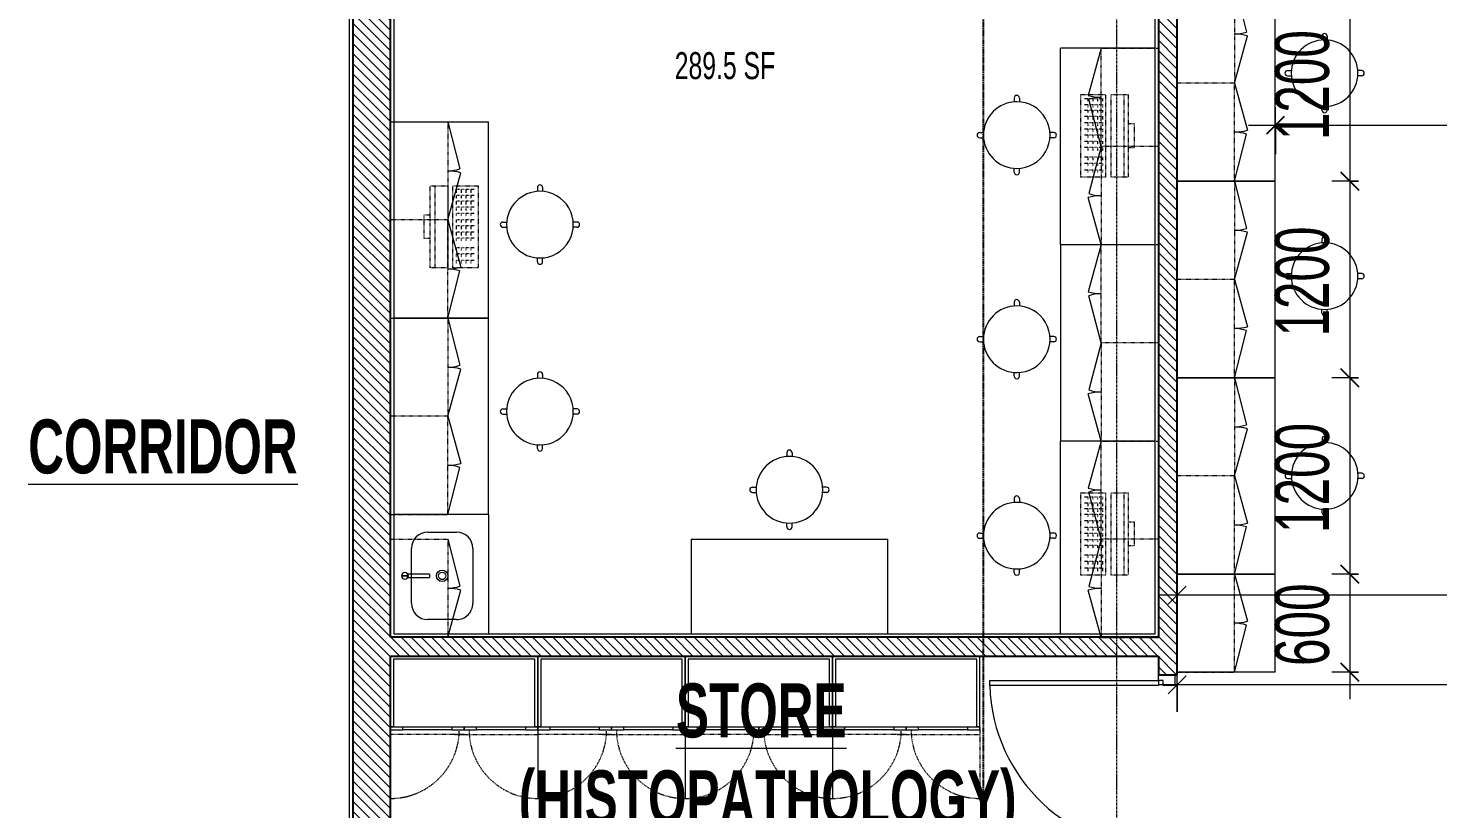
# Model space of a CAD drawing. Header units: millimetres. Extents: x -25222 to 91371, y -63339 to 20835.
# Drawn here: x 47087 to 55697, y -40197 to -35427 of the extents above; entities that cross this region are included whole.
import ezdxf

# ---------------------------------------------------------------- set-up
doc = ezdxf.new("R2010")
doc.units = ezdxf.units.MM
for name, pattern in [('Dash', [6.35, 3.175, -3.175]), ('Dash_2_', [6.35, 3.175, -3.175]), ('Grid Line', [22.225, 12.7, -3.175, 3.175, -3.175]), ('IMPORT-SLDTANVISIBLE0', [12.7, 6.35, -1.27, 1.27, -1.27, 1.27, -1.27])]:
    doc.linetypes.add(name, pattern=pattern)
for name, color, linetype, lineweight in [('A-ANNO-DIMS', 211, 'Continuous', 9), ('A-ANNO-DIMS-110', 211, 'Continuous', 9), ('A-ANNO-SYMB', 150, 'Continuous', 9), ('A-AREA-IDEN', 2, 'Continuous', 9), ('A-DETL-GENF', 92, 'Continuous', 5), ('A-DOOR', 31, 'Continuous', 5), ('A-DOOR-FRAM', 31, 'Continuous', 5), ('A-WALL', 113, 'Continuous', 5), ('A-WALL-PATT', 111, 'Continuous', 25), ('I-FURN', 30, 'Continuous', 5), ('P-SANR-FIXT', 6, 'Continuous', 5), ('Q-CASE', 31, 'Continuous', 5), ('Q-CASE-HDLN', 31, 'Dash_2_', 5), ('Q-SPCQ', 91, 'Continuous', 5), ('S-GRID', 1, 'Continuous', 9)]:
    doc.layers.add(name, color=color, linetype=linetype, lineweight=lineweight)
doc.styles.add('Swis721 Cn BT_10', font='swissc.ttf', dxfattribs={"width": 0.9, "height": 220})
doc.styles.add('Swis721 Cn BT_3', font='swissc.ttf', dxfattribs={"width": 0.8, "height": 165})
doc.styles.add('Swis721 Cn BT_9', font='swissc.ttf', dxfattribs={"width": 0.8, "height": 330})
doc.styles.add('Swis721 Cn BT_B', font='swisscb.ttf', dxfattribs={"width": 0.8, "height": 330})
doc.dimstyles.new('Diagonal_-2_mm_Swiss', dxfattribs={"dimscale": 304.8, "dimtxt": 222.071065, "dimasz": 0.360892, "dimexe": 0.360892, "dimexo": 0.0625, "dimgap": 0.072178, "dimtad": 1, "dimdec": 0, "dimzin": 0, "dimdsep": 46, "dimtxsty": 'Swis721 Cn BT_10', "dimblk1": 'OBLIQUE', "dimblk2": 'OBLIQUE', "dimsah": 1, "dimcen": 0.09, "dimdle": 0.360892, "dimazin": 0, "dimtfac": 1, "dimtdec": 4, "dimtix": 1, "dimtmove": 0, "dimatfit": 3, "dimfxl": 0.541339, "dimfxlon": 1, "dimtvp": 1, "dimtolj": 1, "dimtzin": 0, "dimarcsym": 2})
doc.dimstyles.new('Diagonal_-3_mm_Swiss', dxfattribs={"dimscale": 304.8, "dimtxt": 333.106598, "dimasz": 0.360892, "dimexe": 0.360892, "dimexo": 0.541339, "dimgap": 0.072178, "dimtad": 1, "dimdec": 0, "dimzin": 0, "dimdsep": 46, "dimtxsty": 'Swis721 Cn BT_9', "dimblk1": 'OBLIQUE', "dimblk2": 'OBLIQUE', "dimsah": 1, "dimcen": 0.09, "dimdle": 0.541339, "dimazin": 0, "dimtfac": 1, "dimtdec": 4, "dimtix": 1, "dimtmove": 0, "dimatfit": 3, "dimfxl": 1, "dimtvp": 1, "dimtolj": 1, "dimtzin": 0, "dimarcsym": 2})
pattern_1 = [(315, (14219.89, -54691.457), (30.869454, 30.869454), [])]

# ---------------------------------------------------------------- blocks, each defined once
blk = doc.blocks.new('Lab_Stool_981 - Lab_Stool_981-395555-4_ FOURTH FLOOR - GA PLAN')
at = {"layer": 'I-FURN', "color": 53, "lineweight": 9}
for p, q in [((-15.9, 226.5), (-15.9, 203)), ((15.9, 226.5), (15.9, 203)), ((-226.5, 15.9), (-203, 15.9)), ((226.5, 15.9), (203, 15.9)), ((-226.5, -15.9), (-203, -15.9)), ((226.5, -15.9), (203, -15.9)), ((-15.9, -226.5), (-15.9, -203)), ((15.9, -226.5), (15.9, -203))]:
    blk.add_line(p, q, dxfattribs=at)
for centre, radius, start, end in [((0, 0), 203.6, 360, 180), ((0, 226.5), 15.9, 0, 180), ((-226.5, 0), 15.9, 90, 270), ((0, 0), 203.6, 180, 360), ((226.5, 0), 15.9, 270, 90), ((0, -226.5), 15.9, 180, 360)]:
    blk.add_arc(centre, radius, start, end, dxfattribs=at)
blk = doc.blocks.new('COMPUTER_desktop - ITNE-007-356155-4_ FOURTH FLOOR - GA PLAN')
at = {"layer": 'Q-SPCQ', "color": 53, "linetype": 'Dash', "lineweight": 9}
for p, q in [((-323.1, 175), (-323.1, 138)), ((-179.5, 175), (-323.1, 175)), ((-179.5, 138), (-179.5, 175)), ((-500, 138), (-500, 29)), ((0, 138), (-500, 138)), ((-500, 109), (0, 109)), ((0, 29), (0, 138)), ((-500, 29), (0, 29)), ((0, 0), (-500, 0)), ((-500, 0), (-500, -155)), ((0, 0), (-500, 0)), ((0, -155), (0, 0)), ((-478, -41), (-478, -21)), ((-478, -21), (-458, -21)), ((-478, -71), (-478, -51)), ((-478, -51), (-458, -51)), ((-478, -101), (-478, -81)), ((-478, -81), (-458, -81)), ((-440.8, -41), (-440.8, -21)), ((-440.8, -21), (-420.8, -21)), ((-440.8, -71), (-440.8, -51)), ((-440.8, -51), (-420.8, -51)), ((-440.8, -101), (-440.8, -81)), ((-440.8, -81), (-420.8, -81)), ((-406.5, -41), (-406.5, -21)), ((-406.5, -21), (-386.5, -21)), ((-406.5, -71), (-406.5, -51)), ((-406.5, -51), (-386.5, -51)), ((-406.5, -101), (-406.5, -81)), ((-406.5, -81), (-386.5, -81)), ((-370.5, -41), (-370.5, -21)), ((-370.5, -21), (-350.5, -21)), ((-370.5, -71), (-370.5, -51)), ((-370.5, -51), (-350.5, -51)), ((-370.5, -101), (-370.5, -81)), ((-370.5, -81), (-350.5, -81)), ((-332.1, -41), (-332.1, -21)), ((-332.1, -21), (-312.1, -21)), ((-332.1, -71), (-332.1, -51)), ((-332.1, -51), (-312.1, -51)), ((-332.1, -101), (-332.1, -81)), ((-332.1, -81), (-312.1, -81)), ((-292.3, -41), (-292.3, -21)), ((-292.3, -21), (-272.3, -21)), ((-292.3, -71), (-292.3, -51)), ((-292.3, -51), (-272.3, -51)), ((-292.3, -101), (-292.3, -81)), ((-292.3, -81), (-272.3, -81)), ((-255.8, -41), (-255.8, -21)), ((-255.8, -21), (-235.8, -21)), ((-255.8, -71), (-255.8, -51)), ((-255.8, -51), (-235.8, -51)), ((-255.8, -101), (-255.8, -81)), ((-255.8, -81), (-235.8, -81)), ((-217.3, -41), (-217.3, -21)), ((-217.3, -21), (-197.3, -21)), ((-217.3, -71), (-217.3, -51)), ((-217.3, -51), (-197.3, -51)), ((-217.3, -101), (-217.3, -81)), ((-217.3, -81), (-197.3, -81)), ((-181.4, -41), (-181.4, -21)), ((-181.4, -21), (-161.4, -21)), ((-181.4, -71), (-181.4, -51)), ((-181.4, -51), (-161.4, -51)), ((-181.4, -101), (-181.4, -81)), ((-181.4, -81), (-161.4, -81)), ((-122.2, -41), (-122.2, -21)), ((-122.2, -21), (-102.2, -21)), ((-122.2, -71), (-122.2, -51)), ((-122.2, -51), (-102.2, -51)), ((-122.2, -101), (-122.2, -81)), ((-122.2, -81), (-102.2, -81)), ((-84.2, -41), (-84.2, -21)), ((-84.2, -21), (-64.2, -21)), ((-84.2, -71), (-84.2, -51)), ((-84.2, -51), (-64.2, -51)), ((-84.2, -101), (-84.2, -81)), ((-84.2, -81), (-64.2, -81)), ((-43.2, -41), (-43.2, -21)), ((-43.2, -21), (-23.2, -21)), ((-43.2, -71), (-43.2, -51)), ((-43.2, -51), (-23.2, -51)), ((-43.2, -101), (-43.2, -81)), ((-43.2, -81), (-23.2, -81)), ((-500, -155), (0, -155)), ((-478, -131), (-478, -111)), ((-478, -111), (-458, -111)), ((-440.8, -131), (-440.8, -111)), ((-440.8, -111), (-420.8, -111)), ((-406.5, -131), (-406.5, -111)), ((-406.5, -111), (-386.5, -111)), ((-370.5, -131), (-370.5, -111)), ((-370.5, -111), (-350.5, -111)), ((-332.1, -131), (-332.1, -111)), ((-332.1, -111), (-312.1, -111)), ((-292.3, -131), (-292.3, -111)), ((-292.3, -111), (-272.3, -111)), ((-255.8, -131), (-255.8, -111)), ((-255.8, -111), (-235.8, -111)), ((-217.3, -131), (-217.3, -111)), ((-217.3, -111), (-197.3, -111)), ((-181.4, -131), (-181.4, -111)), ((-181.4, -111), (-161.4, -111)), ((-122.2, -131), (-122.2, -111)), ((-122.2, -111), (-102.2, -111)), ((-84.2, -131), (-84.2, -111)), ((-84.2, -111), (-64.2, -111)), ((-43.2, -131), (-43.2, -111)), ((-43.2, -111), (-23.2, -111))]:
    blk.add_line(p, q, dxfattribs=at)
blk = doc.blocks.new('CABINET_tall_double_w_glazed_doors - FIJO-214-470751-4_ FOURTH FLOOR - GA PLAN')
at = {"layer": 'Q-CASE', "color": 53, "lineweight": 9}
for p, q in [((-177.8, 0), (-177.8, -432)), ((704.2, -18), (-159.8, -18)), ((-159.8, -18), (-159.8, -432)), ((704.2, -432), (704.2, -18)), ((722.2, -432), (722.2, 0)), ((-159.8, -432), (-177.8, -432)), ((-177.8, -432), (-177.8, -450)), ((-177.8, -432), (-159.8, -432)), ((-177.8, -450), (-177.8, -870)), ((-177.8, -450), (-102.8, -450)), ((-159.8, -432), (704.2, -432)), ((-102.8, -450), (-102.8, -432)), ((197.2, -450), (-102.8, -450)), ((197.2, -432), (197.2, -450)), ((197.2, -450), (272.2, -450)), ((272.2, -432), (272.2, -450)), ((272.2, -450), (272.2, -432)), ((272.2, -450), (347.2, -450)), ((347.2, -450), (347.2, -432)), ((647.2, -450), (347.2, -450)), ((647.2, -432), (647.2, -450)), ((647.2, -450), (722.2, -450)), ((722.2, -432), (704.2, -432)), ((704.2, -432), (722.2, -432)), ((722.2, -450), (722.2, -432))]:
    blk.add_line(p, q, dxfattribs=at)
at = {"layer": 'Q-CASE-HDLN', "color": 53, "linetype": 'Dash', "lineweight": 9}
for p, q in [((272.2, -480), (-177.8, -480)), ((216.1, -480), (272.2, -480)), ((272.2, -480), (722.2, -480)), ((272.2, -480), (328.3, -480)), ((722.2, -432), (722.2, -870))]:
    blk.add_line(p, q, dxfattribs=at)
for centre, start, end in [((-177.8, -450), 270, 0), ((722.2, -450), 180, 270)]:
    blk.add_arc(centre, 420, start, end, dxfattribs=at)
blk = doc.blocks.new('CABINET_tall_double_w_glazed_doors - FIJO-214-V24-4_ FOURTH FLOOR - GA PLAN')
at = {"layer": 'Q-CASE', "color": 53, "lineweight": 9}
for p, q in [((704.2, -18), (-159.8, -18)), ((-159.8, -18), (-159.8, -432)), ((704.2, -432), (704.2, -18)), ((722.2, -432), (722.2, 0)), ((-159.8, -432), (-177.8, -432)), ((-177.8, -432), (-159.8, -432)), ((-177.8, -450), (-177.8, -870)), ((-177.8, -450), (-102.8, -450)), ((-159.8, -432), (704.2, -432)), ((-102.8, -450), (-102.8, -432)), ((197.2, -450), (-102.8, -450)), ((197.2, -432), (197.2, -450)), ((197.2, -450), (272.2, -450)), ((272.2, -432), (272.2, -450)), ((272.2, -450), (272.2, -432)), ((272.2, -450), (347.2, -450)), ((347.2, -450), (347.2, -432)), ((647.2, -450), (347.2, -450)), ((647.2, -432), (647.2, -450)), ((647.2, -450), (722.2, -450)), ((722.2, -432), (704.2, -432)), ((704.2, -432), (722.2, -432)), ((722.2, -450), (722.2, -432))]:
    blk.add_line(p, q, dxfattribs=at)
at = {"layer": 'Q-CASE-HDLN', "color": 53, "linetype": 'Dash', "lineweight": 9}
for p, q in [((272.2, -480), (-177.8, -480)), ((216.1, -480), (272.2, -480)), ((272.2, -480), (722.2, -480)), ((272.2, -480), (328.3, -480)), ((722.2, -432), (722.2, -870))]:
    blk.add_line(p, q, dxfattribs=at)
for centre, start, end in [((-177.8, -450), 270, 0), ((722.2, -450), 180, 270)]:
    blk.add_arc(centre, 420, start, end, dxfattribs=at)
blk = doc.blocks.new('Lab_Stool_981 - Lab_Stool_981-398102-4_ FOURTH FLOOR - GA PLAN')
at = {"layer": 'I-FURN', "color": 53, "lineweight": 9}
for p, q in [((-15.9, 226.5), (-15.9, 203)), ((15.9, 226.5), (15.9, 203)), ((-226.5, 15.9), (-203, 15.9)), ((226.5, 15.9), (203, 15.9)), ((-226.5, -15.9), (-203, -15.9)), ((226.5, -15.9), (203, -15.9)), ((-15.9, -226.5), (-15.9, -203)), ((15.9, -226.5), (15.9, -203))]:
    blk.add_line(p, q, dxfattribs=at)
for centre, radius, start, end in [((0, 0), 203.6, 0, 180), ((0, 226.5), 15.9, 0, 180), ((-226.5, 0), 15.9, 90, 270), ((226.5, 0), 15.9, 270, 90), ((0, 0), 203.6, 180, 0), ((0, -226.5), 15.9, 180, 360)]:
    blk.add_arc(centre, radius, start, end, dxfattribs=at)
blk = doc.blocks.new('Steelcase Details - Worksurface - Airtouch - Universal System - Rectangular - 1200_600-1183984-4_ FOURTH FLOOR - GA PLAN')
at = {"layer": 'I-FURN', "color": 53, "lineweight": 9}
for p, q in [((25.4, -647.2), (25.4, -48.2)), ((1225.4, -48.2), (1225.4, -647.2)), ((25.4, -647.2), (1225.4, -647.2))]:
    blk.add_line(p, q, dxfattribs=at)
blk = doc.blocks.new('Steelcase Details - Worksurface - Airtouch - Universal System - Rectangular - 1200_600-V60-4_ FOURTH FLOOR - GA PLAN')
at = {"layer": 'I-FURN', "color": 53, "lineweight": 9}
for p, q in [((25.4, -647.2), (25.4, -68.2)), ((1225.4, -68.2), (1225.4, -647.2)), ((25.4, -647.2), (1225.4, -647.2))]:
    blk.add_line(p, q, dxfattribs=at)
blk = doc.blocks.new('Steelcase Details - Worksurface - Airtouch - Universal System - Rectangular - 1200_600-V61-4_ FOURTH FLOOR - GA PLAN')
at = {"layer": 'I-FURN', "color": 53, "lineweight": 9}
for p, q in [((25.4, -647.2), (25.4, -69.3)), ((1225.4, -69.3), (1225.4, -647.2)), ((25.4, -647.2), (1225.4, -647.2))]:
    blk.add_line(p, q, dxfattribs=at)
blk = doc.blocks.new('Steelcase Details - Worksurface - Airtouch - Universal System - Rectangular - 1200_600-V62-4_ FOURTH FLOOR - GA PLAN')
at = {"layer": 'I-FURN', "color": 53, "lineweight": 9}
for p in [(46.4, 647.2), (1225.4, 69.3)]:
    blk.add_line(p, (1225.4, 647.2), dxfattribs=at)
blk = doc.blocks.new('Steelcase Details - Worksurface - Airtouch - Universal System - Rectangular - 1200_600-V63-4_ FOURTH FLOOR - GA PLAN')
at = {"layer": 'I-FURN', "color": 53, "lineweight": 9}
for p, q in [((25.4, 647.2), (1225.4, 647.2)), ((25.4, 647.2), (25.4, 69.3)), ((1225.4, 69.3), (1225.4, 647.2))]:
    blk.add_line(p, q, dxfattribs=at)
blk = doc.blocks.new('CUPBOARD_wall_mount_double_door_adj_shelves - FIJO-146 _waterproof_-3240689-4_ FOURTH FLOOR - GA PLAN')
at = {"layer": 'Q-CASE', "color": 53, "lineweight": 9}
for p, q in [((-255.3, 350), (33.1, 429.5)), ((344.7, 350), (56.6, 424.1))]:
    blk.add_line(p, q, dxfattribs=at)
for centre, radius, start, end in [((-256.6, 350), 300.4, 360, 15.33997), ((345.7, 336.2), 302.2, 163.09196, 177.38966)]:
    blk.add_arc(centre, radius, start, end, dxfattribs=at)
at = {"layer": 'Q-CASE-HDLN', "color": 53, "linetype": 'Dash', "lineweight": 9}
for p, q in [((344.7, 350), (-255.3, 350)), ((-255.3, 350), (-255.3, 0)), ((344.7, 0), (344.7, 350)), ((-255.3, 0), (344.7, 0))]:
    blk.add_line(p, q, dxfattribs=at)
blk = doc.blocks.new('CUPBOARD_wall_mount_double_door_adj_shelves - FIJO-146 _waterproof_-3240690-4_ FOURTH FLOOR - GA PLAN')
at = {"layer": 'Q-CASE', "color": 53, "lineweight": 9}
for p, q in [((-255.3, -350), (33.1, -429.5)), ((344.7, -350), (56.6, -424.1))]:
    blk.add_line(p, q, dxfattribs=at)
for centre, radius, start, end in [((-256.6, -350), 300.4, 344.66003, 0), ((345.7, -336.2), 302.2, 182.61034, 196.90804)]:
    blk.add_arc(centre, radius, start, end, dxfattribs=at)
at = {"layer": 'Q-CASE-HDLN', "color": 53, "linetype": 'Dash', "lineweight": 9}
for p, q in [((-255.3, -350), (-255.3, 0)), ((-255.3, 0), (344.7, 0)), ((344.7, 0), (344.7, -350)), ((344.7, -350), (-255.3, -350))]:
    blk.add_line(p, q, dxfattribs=at)
blk = doc.blocks.new('Steelcase Details - Worksurface - Airtouch - Universal System - Rectangular - 600_600-1416920-4_ FOURTH FLOOR - GA PLAN')
at = {"layer": 'I-FURN', "color": 53, "lineweight": 9}
for p, q in [((25.4, -647.2), (25.4, -48.2)), ((625.4, -48.2), (625.4, -647.2)), ((25.4, -647.2), (625.4, -647.2))]:
    blk.add_line(p, q, dxfattribs=at)
blk = doc.blocks.new('Steelcase Details - Worksurface - Airtouch - Universal System - Rectangular - 1200_600-V78-4_ FOURTH FLOOR - GA PLAN')
at = {"layer": 'I-FURN', "color": 53, "lineweight": 9}
for p, q in [((25.4, 647.2), (1225.4, 647.2)), ((25.4, 647.2), (25.4, 68.2)), ((1225.4, 68.2), (1225.4, 647.2))]:
    blk.add_line(p, q, dxfattribs=at)
blk = doc.blocks.new('COMPUTER_desktop - ITNE-007-373771-4_ FOURTH FLOOR - GA PLAN')
at = {"layer": 'Q-SPCQ', "color": 53, "linetype": 'Dash', "lineweight": 9}
for p, q in [((-500, 155), (0, 155)), ((-500, 0), (-500, 155)), ((-478, 131), (-478, 111)), ((-478, 111), (-458, 111)), ((-478, 101), (-478, 81)), ((-440.8, 131), (-440.8, 111)), ((-440.8, 111), (-420.8, 111)), ((-440.8, 101), (-440.8, 81)), ((-406.5, 131), (-406.5, 111)), ((-406.5, 111), (-386.5, 111)), ((-406.5, 101), (-406.5, 81)), ((-370.5, 131), (-370.5, 111)), ((-370.5, 111), (-350.5, 111)), ((-370.5, 101), (-370.5, 81)), ((-332.1, 131), (-332.1, 111)), ((-332.1, 111), (-312.1, 111)), ((-332.1, 101), (-332.1, 81)), ((-292.3, 131), (-292.3, 111)), ((-292.3, 111), (-272.3, 111)), ((-292.3, 101), (-292.3, 81)), ((-255.8, 131), (-255.8, 111)), ((-255.8, 111), (-235.8, 111)), ((-255.8, 101), (-255.8, 81)), ((-217.3, 131), (-217.3, 111)), ((-217.3, 111), (-197.3, 111)), ((-217.3, 101), (-217.3, 81)), ((-181.4, 131), (-181.4, 111)), ((-181.4, 111), (-161.4, 111)), ((-181.4, 101), (-181.4, 81)), ((-122.2, 131), (-122.2, 111)), ((-122.2, 111), (-102.2, 111)), ((-122.2, 101), (-122.2, 81)), ((-84.2, 131), (-84.2, 111)), ((-84.2, 111), (-64.2, 111)), ((-84.2, 101), (-84.2, 81)), ((-43.2, 131), (-43.2, 111)), ((-43.2, 111), (-23.2, 111)), ((-43.2, 101), (-43.2, 81)), ((0, 155), (0, 0)), ((0, 0), (-500, 0)), ((-478, 81), (-458, 81)), ((-478, 71), (-478, 51)), ((-478, 51), (-458, 51)), ((-478, 41), (-478, 21)), ((-478, 21), (-458, 21)), ((-440.8, 81), (-420.8, 81)), ((-440.8, 71), (-440.8, 51)), ((-440.8, 51), (-420.8, 51)), ((-440.8, 41), (-440.8, 21)), ((-440.8, 21), (-420.8, 21)), ((-406.5, 81), (-386.5, 81)), ((-406.5, 71), (-406.5, 51)), ((-406.5, 51), (-386.5, 51)), ((-406.5, 41), (-406.5, 21)), ((-406.5, 21), (-386.5, 21)), ((-370.5, 81), (-350.5, 81)), ((-370.5, 71), (-370.5, 51)), ((-370.5, 51), (-350.5, 51)), ((-370.5, 41), (-370.5, 21)), ((-370.5, 21), (-350.5, 21)), ((-332.1, 81), (-312.1, 81)), ((-332.1, 71), (-332.1, 51)), ((-332.1, 51), (-312.1, 51)), ((-332.1, 41), (-332.1, 21)), ((-332.1, 21), (-312.1, 21)), ((-292.3, 81), (-272.3, 81)), ((-292.3, 71), (-292.3, 51)), ((-292.3, 51), (-272.3, 51)), ((-292.3, 41), (-292.3, 21)), ((-292.3, 21), (-272.3, 21)), ((-255.8, 81), (-235.8, 81)), ((-255.8, 71), (-255.8, 51)), ((-255.8, 51), (-235.8, 51)), ((-255.8, 41), (-255.8, 21)), ((-255.8, 21), (-235.8, 21)), ((-217.3, 81), (-197.3, 81)), ((-217.3, 71), (-217.3, 51)), ((-217.3, 51), (-197.3, 51)), ((-217.3, 41), (-217.3, 21)), ((-217.3, 21), (-197.3, 21)), ((-181.4, 81), (-161.4, 81)), ((-181.4, 71), (-181.4, 51)), ((-181.4, 51), (-161.4, 51)), ((-181.4, 41), (-181.4, 21)), ((-181.4, 21), (-161.4, 21)), ((-122.2, 81), (-102.2, 81)), ((-122.2, 71), (-122.2, 51)), ((-122.2, 51), (-102.2, 51)), ((-122.2, 41), (-122.2, 21)), ((-122.2, 21), (-102.2, 21)), ((-84.2, 81), (-64.2, 81)), ((-84.2, 71), (-84.2, 51)), ((-84.2, 51), (-64.2, 51)), ((-84.2, 41), (-84.2, 21)), ((-84.2, 21), (-64.2, 21)), ((-43.2, 81), (-23.2, 81)), ((-43.2, 71), (-43.2, 51)), ((-43.2, 51), (-23.2, 51)), ((-43.2, 41), (-43.2, 21)), ((-43.2, 21), (-23.2, 21)), ((0, 0), (-500, 0)), ((-500, -138), (-500, -29)), ((-500, -29), (0, -29)), ((0, -29), (0, -138)), ((-500, -109), (0, -109)), ((0, -138), (-500, -138)), ((-323.1, -175), (-323.1, -138)), ((-179.5, -138), (-179.5, -175)), ((-179.5, -175), (-323.1, -175))]:
    blk.add_line(p, q, dxfattribs=at)
blk = doc.blocks.new('TAPWARE_boiling-chilled_water_unit1 - HYTP-029-439309-4_ FOURTH FLOOR - GA PLAN')
at = {"layer": 'P-SANR-FIXT', "color": 53, "lineweight": 9}
for p, q in [((0, 520), (0, 480)), ((0, 480), (0, 520)), ((10, 350), (-10, 350))]:
    blk.add_line(p, q, dxfattribs=at)
for start, end in [(90, 270), (270, 90)]:
    blk.add_arc((0, 500), 20, start, end, dxfattribs=at)
for points in [[(-6.3, 481), (-7.6, 481.4), (-8.8, 482), (-10, 482.7)], [(-10, 482.7), (-10, 473), (-10, 452.5), (-10, 419.4), (-10, 384.9), (-10, 361.6), (-10, 350)], [(-2.1, 480.1), (-2.8, 480.2), (-3.5, 480.3), (-4.1, 480.4)], [(4.2, 480.5), (3.5, 480.3), (2.8, 480.2), (2.1, 480.1)], [(10, 482.7), (8.8, 482), (7.6, 481.4), (6.3, 481)], [(10, 350), (10, 361.6), (10, 384.9), (10, 419.4), (10, 452.5), (10, 473), (10, 482.7)]]:
    blk.add_open_spline(points, degree=3, dxfattribs=at)
blk = doc.blocks.new('BETACRYL BB R 5337 - 0-100 Classic White-V22-4_ FOURTH FLOOR - GA PLAN')
at = {"layer": 'A-DETL-GENF', "color": 53, "lineweight": 9}
for p, q in [((-167.5, 187.5), (167.5, 187.5)), ((-267.5, -87.5), (-267.5, 87.5)), ((267.5, 87.5), (267.5, -87.5)), ((167.5, -187.5), (-167.5, -187.5))]:
    blk.add_line(p, q, dxfattribs=at)
for radius in [35, 23]:
    blk.add_circle((0, 0), radius, dxfattribs=at)
for centre, start, end in [((-167.5, 87.5), 90, 180), ((167.5, 87.5), 360, 90), ((-167.5, -87.5), 180, 270), ((167.5, -87.5), 270, 360)]:
    blk.add_arc(centre, 100, start, end, dxfattribs=at)
blk = doc.blocks.new('MM-HOSPITAL A_B BLOCK 2022_05_19_Interiors_rvt-1-4_ FOURTH FLOOR - GA PLAN')
at = {"layer": 'A-WALL', "color": 10, "lineweight": 9}
for p, q in [((49050.1, -46788.7), (49050.1, -33098.7)), ((49320.1, -33383.7), (49320.1, -39128.7)), ((53970.1, -39128.7), (53970.1, -33868.7)), ((49320.1, -39128.7), (53970.1, -39128.7))]:
    blk.add_line(p, q, dxfattribs=at)
at = {"layer": 'I-FURN', "color": 53, "lineweight": 9}
blk.add_line((49900.1, -39128.7), (49900.1, -38398.7), dxfattribs=at)
at = {"color": 53, "lineweight": 9}
for name, p, rotation in [('Steelcase Details - Worksurface - Airtouch - Universal System - Rectangular - 1200_600-1183984-4_ FOURTH FLOOR - GA PLAN', (54056.8, -36388.1), 90.00000000000017), ('CUPBOARD_wall_mount_double_door_adj_shelves - FIJO-146 _waterproof_-3240690-4_ FOURTH FLOOR - GA PLAN', (54105.1, -35507.4), 89.99999999999912), ('Lab_Stool_981 - Lab_Stool_981-398102-4_ FOURTH FLOOR - GA PLAN', (55005.3, -35702.1), 270.0000000000002), ('Steelcase Details - Worksurface - Airtouch - Universal System - Rectangular - 1200_600-V63-4_ FOURTH FLOOR - GA PLAN', (54039.3, -36775.2), 89.99999999999999), ('CUPBOARD_wall_mount_double_door_adj_shelves - FIJO-146 _waterproof_-3240690-4_ FOURTH FLOOR - GA PLAN', (53990.1, -35805.1), 269.9999999999988), ('CUPBOARD_wall_mount_double_door_adj_shelves - FIJO-146 _waterproof_-3240689-4_ FOURTH FLOOR - GA PLAN', (54105.1, -36018), 270.000000000001), ('Lab_Stool_981 - Lab_Stool_981-395555-4_ FOURTH FLOOR - GA PLAN', (53125.1, -36080.4), 270.0000000000001), ('COMPUTER_desktop - ITNE-007-356155-4_ FOURTH FLOOR - GA PLAN', (53670, -36335.3), 270.0000000000001), ('CUPBOARD_wall_mount_double_door_adj_shelves - FIJO-146 _waterproof_-3240690-4_ FOURTH FLOOR - GA PLAN', (49300.1, -36343.4), 89.99999999999947), ('Steelcase Details - Worksurface - Airtouch - Universal System - Rectangular - 1200_600-V60-4_ FOURTH FLOOR - GA PLAN', (49251.8, -37224.2), 90.00000000000017), ('CUPBOARD_wall_mount_double_door_adj_shelves - FIJO-146 _waterproof_-3240689-4_ FOURTH FLOOR - GA PLAN', (53990.1, -36494.5), 90.00000000000067), ('COMPUTER_desktop - ITNE-007-373771-4_ FOURTH FLOOR - GA PLAN', (49679.9, -36890.9), 270.0000000000001), ('Lab_Stool_981 - Lab_Stool_981-398102-4_ FOURTH FLOOR - GA PLAN', (50213, -36627.7), 90.00000000000007), ('Steelcase Details - Worksurface - Airtouch - Universal System - Rectangular - 1200_600-1183984-4_ FOURTH FLOOR - GA PLAN', (54056.8, -37588.1), 90.00000000000017), ('CUPBOARD_wall_mount_double_door_adj_shelves - FIJO-146 _waterproof_-3240690-4_ FOURTH FLOOR - GA PLAN', (54105.1, -36707.4), 89.99999999999912), ('CUPBOARD_wall_mount_double_door_adj_shelves - FIJO-146 _waterproof_-3240689-4_ FOURTH FLOOR - GA PLAN', (49300.1, -36854), 270.0000000000007), ('Steelcase Details - Worksurface - Airtouch - Universal System - Rectangular - 1200_600-V61-4_ FOURTH FLOOR - GA PLAN', (54039.3, -36724.4), 270.0000000000002), ('CUPBOARD_wall_mount_double_door_adj_shelves - FIJO-146 _waterproof_-3240690-4_ FOURTH FLOOR - GA PLAN', (53990.1, -37005.1), 269.9999999999995), ('Lab_Stool_981 - Lab_Stool_981-398102-4_ FOURTH FLOOR - GA PLAN', (55005.3, -36942.1), 270.0000000000002), ('CUPBOARD_wall_mount_double_door_adj_shelves - FIJO-146 _waterproof_-3240689-4_ FOURTH FLOOR - GA PLAN', (54105.1, -37218), 270.000000000001), ('Lab_Stool_981 - Lab_Stool_981-395555-4_ FOURTH FLOOR - GA PLAN', (53125.1, -37328), 270.0000000000001), ('CUPBOARD_wall_mount_double_door_adj_shelves - FIJO-146 _waterproof_-3240690-4_ FOURTH FLOOR - GA PLAN', (49300.1, -37543.4), 89.99999999999947), ('Steelcase Details - Worksurface - Airtouch - Universal System - Rectangular - 1200_600-V60-4_ FOURTH FLOOR - GA PLAN', (49251.8, -38424.2), 90.00000000000017), ('CUPBOARD_wall_mount_double_door_adj_shelves - FIJO-146 _waterproof_-3240689-4_ FOURTH FLOOR - GA PLAN', (53990.1, -37694.5), 90.00000000000144), ('Lab_Stool_981 - Lab_Stool_981-395555-4_ FOURTH FLOOR - GA PLAN', (50213, -37769.8), 270.0000000000001), ('Steelcase Details - Worksurface - Airtouch - Universal System - Rectangular - 1200_600-1183984-4_ FOURTH FLOOR - GA PLAN', (54056.8, -38788.1), 90.00000000000017), ('CUPBOARD_wall_mount_double_door_adj_shelves - FIJO-146 _waterproof_-3240690-4_ FOURTH FLOOR - GA PLAN', (54105.1, -37907.4), 89.99999999999912), ('CUPBOARD_wall_mount_double_door_adj_shelves - FIJO-146 _waterproof_-3240689-4_ FOURTH FLOOR - GA PLAN', (49300.1, -38054), 270.0000000000007), ('Steelcase Details - Worksurface - Airtouch - Universal System - Rectangular - 1200_600-V62-4_ FOURTH FLOOR - GA PLAN', (54039.3, -39175.2), 90.00000000000001), ('CUPBOARD_wall_mount_double_door_adj_shelves - FIJO-146 _waterproof_-3240690-4_ FOURTH FLOOR - GA PLAN', (53990.1, -38205.1), 269.9999999999988), ('Lab_Stool_981 - Lab_Stool_981-398102-4_ FOURTH FLOOR - GA PLAN', (55006.1, -38162.7), 270.0000000000002), ('Lab_Stool_981 - Lab_Stool_981-398102-4_ FOURTH FLOOR - GA PLAN', (51736.9, -38247.8), 269.9999999999991), ('CUPBOARD_wall_mount_double_door_adj_shelves - FIJO-146 _waterproof_-3240689-4_ FOURTH FLOOR - GA PLAN', (54105.1, -38418), 270.000000000001), ('Lab_Stool_981 - Lab_Stool_981-395555-4_ FOURTH FLOOR - GA PLAN', (53125.1, -38528), 270.0000000000001), ('COMPUTER_desktop - ITNE-007-356155-4_ FOURTH FLOOR - GA PLAN', (53670, -38768), 270.0000000000001), ('CUPBOARD_wall_mount_double_door_adj_shelves - FIJO-146 _waterproof_-3240690-4_ FOURTH FLOOR - GA PLAN', (49300.1, -38893.4), 89.99999999999947), ('BETACRYL BB R 5337 - 0-100 Classic White-V22-4_ FOURTH FLOOR - GA PLAN', (49615.6, -38773.7), 269.9999999999996), ('CUPBOARD_wall_mount_double_door_adj_shelves - FIJO-146 _waterproof_-3240689-4_ FOURTH FLOOR - GA PLAN', (53990.1, -38894.5), 90.00000000000067), ('TAPWARE_boiling-chilled_water_unit1 - HYTP-029-439309-4_ FOURTH FLOOR - GA PLAN', (49887.6, -38773.7), 90.00000000000034), ('Steelcase Details - Worksurface - Airtouch - Universal System - Rectangular - 600_600-1416920-4_ FOURTH FLOOR - GA PLAN', (54056.8, -39388.1), 90.00000000000017), ('CUPBOARD_wall_mount_double_door_adj_shelves - FIJO-146 _waterproof_-3240689-4_ FOURTH FLOOR - GA PLAN', (54105.1, -39018), 270.000000000001)]:
    blk.add_blockref(name, p, dxfattribs=dict(at, rotation=rotation))
for name, p in [('Steelcase Details - Worksurface - Airtouch - Universal System - Rectangular - 1200_600-V78-4_ FOURTH FLOOR - GA PLAN', (51111.5, -39197)), ('CABINET_tall_double_w_glazed_doors - FIJO-214-V24-4_ FOURTH FLOOR - GA PLAN', (49477.9, -39263.7)), ('CABINET_tall_double_w_glazed_doors - FIJO-214-470751-4_ FOURTH FLOOR - GA PLAN', (50377.9, -39263.7)), ('CABINET_tall_double_w_glazed_doors - FIJO-214-470751-4_ FOURTH FLOOR - GA PLAN', (51277.9, -39263.7)), ('CABINET_tall_double_w_glazed_doors - FIJO-214-470751-4_ FOURTH FLOOR - GA PLAN', (52177.9, -39263.7))]:
    blk.add_blockref(name, p, dxfattribs=at)
blk = doc.blocks.new('DC_SglFl-W-Int - D 1_1-6082375-4_ FOURTH FLOOR - GA PLAN')
at = {"layer": 'A-DOOR'}
for p, q in [((485, 57.5), (485, 1087.5)), ((485, 1087.5), (515, 1087.5)), ((515, 1087.5), (515, 57.5)), ((515, 57.5), (485, 57.5))]:
    blk.add_line(p, q, dxfattribs=at)
blk.add_arc((515, 57.5), 1030.4, 91.66834, 181.66834, dxfattribs=at)
at = {"layer": 'A-DOOR-FRAM'}
for p, q in [((-550, -42.5), (-550, 57.5)), ((-550, 57.5), (-515, 57.5)), ((-515, 27.5), (-515, 57.5)), ((-515, 27.5), (-485, 27.5)), ((-485, 27.5), (-485, -42.5)), ((485, 27.5), (515, 27.5)), ((485, -42.5), (485, 27.5)), ((515, 57.5), (550, 57.5)), ((515, 27.5), (515, 57.5)), ((550, 57.5), (550, -42.5)), ((-485, -42.5), (-550, -42.5)), ((550, -42.5), (485, -42.5))]:
    blk.add_line(p, q, dxfattribs=at)
blk = doc.blocks.new('DIMBLOCK47-4_ FOURTH FLOOR - GA PLAN')
at = {"layer": 'A-ANNO-DIMS-110', "transparency": 16777216}
for p, q in [((54105.1, -39056.8), (54105.1, -38781.8)), ((68390.1, -39056.8), (68390.1, -38781.8)), ((68500.1, -38891.8), (53995.1, -38891.8)), ((54105.1, -38891.8), (54105.1, -39056.8)), ((68390.1, -38891.8), (68390.1, -39056.8))]:
    blk.add_line(p, q, dxfattribs=at)
at = {"layer": 'A-ANNO-DIMS-110', "lineweight": 18, "transparency": 16777216}
for p, q in [((54105.1, -38891.8), (54050.1, -38946.8)), ((54105.1, -38891.8), (54160.1, -38836.8)), ((68390.1, -38891.8), (68335.1, -38946.8)), ((68390.1, -38891.8), (68445.1, -38836.8))]:
    blk.add_line(p, q, dxfattribs=at)
at = {"layer": 'A-ANNO-DIMS-110', "color": 0, "transparency": 16777216, "insert": (60921.5, -38579.3), "char_height": 220, "width": 782.536, "attachment_point": 1, "line_spacing_factor": 0.961347, "style": 'Swis721 Cn BT_10'}
blk.add_mtext('14285', dxfattribs=at)
blk = doc.blocks.new('_Oblique')
at = {"color": 0, "linetype": 'ByBlock', "lineweight": -2}
blk.add_line((-0.5, -0.5), (0.5, 0.5), dxfattribs=at)
blk = doc.blocks.new('DIMBLOCK48-4_ FOURTH FLOOR - GA PLAN')
at = {"layer": 'A-ANNO-DIMS-110', "transparency": 16777216}
for p, q in [((54105.1, -39603.6), (54105.1, -39328.6)), ((58790.1, -39603.6), (58790.1, -39328.6)), ((58900.1, -39438.6), (53995.1, -39438.6)), ((54105.1, -39438.6), (54105.1, -39603.6)), ((58790.1, -39438.6), (58790.1, -39603.6))]:
    blk.add_line(p, q, dxfattribs=at)
at = {"layer": 'A-ANNO-DIMS-110', "lineweight": 18, "transparency": 16777216}
for p, q in [((54105.1, -39438.6), (54160.1, -39383.6)), ((58790.1, -39438.6), (58845.1, -39383.6)), ((54105.1, -39438.6), (54050.1, -39493.6)), ((58790.1, -39438.6), (58735.1, -39493.6))]:
    blk.add_line(p, q, dxfattribs=at)
at = {"layer": 'A-ANNO-DIMS-110', "color": 0, "transparency": 16777216, "insert": (56186.7, -39126.1), "char_height": 220, "width": 626.029, "attachment_point": 1, "line_spacing_factor": 0.961347, "style": 'Swis721 Cn BT_10'}
blk.add_mtext('4685', dxfattribs=at)
blk = doc.blocks.new('DIMBLOCK163-4_ FOURTH FLOOR - GA PLAN')
at = {"layer": 'A-ANNO-DIMS-110', "lineweight": 25, "transparency": 16777216}
for p, q in [((55159.8, -35162.7), (55104.8, -35107.7)), ((55159.8, -35162.7), (55214.8, -35217.7)), ((55159.8, -36362.7), (55104.8, -36307.7)), ((55159.8, -36362.7), (55214.8, -36417.7))]:
    blk.add_line(p, q, dxfattribs=at)
at = {"layer": 'A-ANNO-DIMS-110', "transparency": 16777216}
for p, q in [((55213, -35162.7), (55049.8, -35162.7)), ((55159.8, -35162.7), (55159.8, -36362.7)), ((55159.8, -35162.7), (55213, -35162.7)), ((55213, -36362.7), (55049.8, -36362.7)), ((55159.8, -36362.7), (55213, -36362.7))]:
    blk.add_line(p, q, dxfattribs=at)
at = {"layer": 'A-ANNO-DIMS-110', "color": 0, "transparency": 16777216, "insert": (54702.1, -36111.7), "char_height": 330, "width": 837.525, "attachment_point": 1, "rotation": 90, "line_spacing_factor": 0.961347, "style": 'Swis721 Cn BT_9'}
blk.add_mtext('1200', dxfattribs=at)
blk = doc.blocks.new('DIMBLOCK164-4_ FOURTH FLOOR - GA PLAN')
at = {"layer": 'A-ANNO-DIMS-110', "lineweight": 25, "transparency": 16777216}
for p, q in [((55159.8, -36362.7), (55104.8, -36307.7)), ((55159.8, -36362.7), (55214.8, -36417.7)), ((55159.8, -37562.7), (55104.8, -37507.7)), ((55159.8, -37562.7), (55214.8, -37617.7))]:
    blk.add_line(p, q, dxfattribs=at)
at = {"layer": 'A-ANNO-DIMS-110', "transparency": 16777216}
for p, q in [((55213, -36362.7), (55049.8, -36362.7)), ((55159.8, -36362.7), (55159.8, -37562.7)), ((55159.8, -36362.7), (55213, -36362.7)), ((55213, -37562.7), (55049.8, -37562.7)), ((55159.8, -37562.7), (55213, -37562.7))]:
    blk.add_line(p, q, dxfattribs=at)
at = {"layer": 'A-ANNO-DIMS-110', "color": 0, "transparency": 16777216, "insert": (54702.1, -37311.7), "char_height": 330, "width": 837.525, "attachment_point": 1, "rotation": 90, "line_spacing_factor": 0.961347, "style": 'Swis721 Cn BT_9'}
blk.add_mtext('1200', dxfattribs=at)
blk = doc.blocks.new('DIMBLOCK165-4_ FOURTH FLOOR - GA PLAN')
at = {"layer": 'A-ANNO-DIMS-110', "lineweight": 25, "transparency": 16777216}
for p, q in [((55159.8, -37562.7), (55104.8, -37507.7)), ((55159.8, -37562.7), (55214.8, -37617.7)), ((55159.8, -38762.7), (55104.8, -38707.7)), ((55159.8, -38762.7), (55214.8, -38817.7))]:
    blk.add_line(p, q, dxfattribs=at)
at = {"layer": 'A-ANNO-DIMS-110', "transparency": 16777216}
for p, q in [((55213, -37562.7), (55049.8, -37562.7)), ((55159.8, -37562.7), (55159.8, -38762.7)), ((55159.8, -37562.7), (55213, -37562.7)), ((55213, -38762.7), (55049.8, -38762.7)), ((55159.8, -38762.7), (55213, -38762.7))]:
    blk.add_line(p, q, dxfattribs=at)
at = {"layer": 'A-ANNO-DIMS-110', "color": 0, "transparency": 16777216, "insert": (54702.1, -38511.7), "char_height": 330, "width": 837.525, "attachment_point": 1, "rotation": 90, "line_spacing_factor": 0.961347, "style": 'Swis721 Cn BT_9'}
blk.add_mtext('1200', dxfattribs=at)
blk = doc.blocks.new('DIMBLOCK166-4_ FOURTH FLOOR - GA PLAN')
at = {"layer": 'A-ANNO-DIMS-110', "lineweight": 25, "transparency": 16777216}
for p, q in [((55159.8, -38762.7), (55104.8, -38707.7)), ((55159.8, -38762.7), (55214.8, -38817.7)), ((55159.8, -39362.7), (55104.8, -39307.7)), ((55159.8, -39362.7), (55214.8, -39417.7))]:
    blk.add_line(p, q, dxfattribs=at)
at = {"layer": 'A-ANNO-DIMS-110', "transparency": 16777216}
for p, q in [((55213, -38762.7), (55049.8, -38762.7)), ((55159.8, -38762.7), (55159.8, -39527.7)), ((55159.8, -38762.7), (55213, -38762.7)), ((55213, -39362.7), (55049.8, -39362.7)), ((55159.8, -39362.7), (55213, -39362.7))]:
    blk.add_line(p, q, dxfattribs=at)
at = {"layer": 'A-ANNO-DIMS-110', "color": 0, "transparency": 16777216, "insert": (54702.1, -39324.5), "char_height": 330, "width": 628.144, "attachment_point": 1, "rotation": 90, "line_spacing_factor": 0.961347, "style": 'Swis721 Cn BT_9'}
blk.add_mtext('600', dxfattribs=at)
blk = doc.blocks.new('DIMBLOCK170-4_ FOURTH FLOOR - GA PLAN')
at = {"layer": 'A-ANNO-DIMS-110', "transparency": 16777216}
for p, q in [((54705.1, -36197.7), (54705.1, -35909.9)), ((58790.1, -36107.2), (58790.1, -35909.9)), ((54540.1, -36019.9), (58955.1, -36019.9)), ((54705.1, -36019.9), (54705.1, -36197.7)), ((58790.1, -36019.9), (58790.1, -36107.2))]:
    blk.add_line(p, q, dxfattribs=at)
at = {"layer": 'A-ANNO-DIMS-110', "lineweight": 25, "transparency": 16777216}
for p, q in [((54705.1, -36019.9), (54760.1, -35964.9)), ((58790.1, -36019.9), (58845.1, -35964.9)), ((54705.1, -36019.9), (54650.1, -36074.9)), ((58790.1, -36019.9), (58735.1, -36074.9))]:
    blk.add_line(p, q, dxfattribs=at)
at = {"layer": 'A-ANNO-DIMS-110', "color": 0, "transparency": 16777216, "insert": (56398.6, -35562.2), "char_height": 330, "width": 837.525, "attachment_point": 1, "line_spacing_factor": 0.961347, "style": 'Swis721 Cn BT_9'}
blk.add_mtext('4085', dxfattribs=at)

msp = doc.modelspace()

# ---------------------------------------------------------------- hatches: boundary and pattern name
at = {"layer": 'A-WALL-PATT', "lineweight": 5}
h = msp.add_hatch(dxfattribs=at)
h.set_pattern_fill('FP_1', color=9, style=0, pattern_type=2)
h.set_pattern_definition(pattern_1)
h.paths.add_polyline_path([(49070.1, -57158.7), (49300.1, -57158.7), (49300.1, -48988.7), (49070.1, -48988.7), (49070.1, -55447.7)], flags=0)
h.paths.add_polyline_path([(49300.1, -46788.7), (49300.1, -33098.7), (49070.1, -33098.7), (49070.1, -46788.7), (49275.1, -46788.7)], flags=0)
h.paths.add_polyline_path([(49300.1, -30898.7), (49300.1, -30343.7), (49070.1, -30343.7), (49070.1, -30898.7), (49275.1, -30898.7)], flags=0)
h.paths.add_polyline_path([(49070.1, -28993.7), (49300.1, -28993.7), (49300.1, -28818.7), (49070.1, -28818.7)], flags=0)
h = msp.add_hatch(dxfattribs=at)
h.set_pattern_fill('FP_1', color=9, style=0, pattern_type=2)
h.set_pattern_definition(pattern_1)
h.paths.add_polyline_path([(53990.1, -39148.7), (54105.1, -39148.7), (54105.1, -33848.7), (53990.1, -33848.7), (53990.1, -38762.7)], flags=0)
h = msp.add_hatch(dxfattribs=at)
h.set_pattern_fill('FP_1', color=9, style=0, pattern_type=2)
h.set_pattern_definition(pattern_1)
h.paths.add_polyline_path([(52336.9, -39263.7), (54105.1, -39263.7), (54105.1, -39148.7), (49300.1, -39148.7), (49300.1, -39263.7), (51943.8, -39263.7)], flags=0)
h = msp.add_hatch(dxfattribs=at)
h.set_pattern_fill('FP_1', color=9, style=0, pattern_type=2)
h.set_pattern_definition(pattern_1)
h.paths.add_polyline_path([(54061.7, -41088.7), (54105.1, -41088.7), (54105.1, -40478.7), (53990.1, -40478.7), (53990.1, -41088.7)], flags=0)
h.paths.add_polyline_path([(53990.1, -39378.7), (54105.1, -39378.7), (54105.1, -39263.7), (53990.1, -39263.7)], flags=0)

# ---------------------------------------------------------------- linework, layer by layer
at = {"layer": 'A-ANNO-SYMB', "linetype": 'IMPORT-SLDTANVISIBLE0', "lineweight": 25}
msp.add_line((52920.1, -32772.7), (52920.1, -42092), dxfattribs=at)
at = {"layer": 'A-WALL', "lineweight": 25}
for p, q in [((49070.1, -33098.7), (49070.1, -46788.7)), ((49300.1, -39148.7), (49300.1, -33363.7)), ((53990.1, -33848.7), (53990.1, -39148.7)), ((54105.1, -39378.7), (54105.1, -33848.7)), ((53990.1, -39148.7), (49300.1, -39148.7)), ((49300.1, -41458.7), (49300.1, -39263.7)), ((49300.1, -39263.7), (53990.1, -39263.7)), ((53990.1, -39263.7), (53990.1, -39378.7)), ((53990.1, -39378.7), (54105.1, -39378.7))]:
    msp.add_line(p, q, dxfattribs=at)
at = {"layer": 'S-GRID', "linetype": 'Grid Line'}
msp.add_line((53735.1, 20089.7), (53735.1, -62440.6), dxfattribs=at)

# ---------------------------------------------------------------- block references
at = {"lineweight": 5}
msp.add_blockref('MM-HOSPITAL A_B BLOCK 2022_05_19_Interiors_rvt-1-4_ FOURTH FLOOR - GA PLAN', (0, 0), dxfattribs=at)
at = {"layer": 'A-DOOR', "rotation": 89.99999999999987}
msp.add_blockref('DC_SglFl-W-Int - D 1_1-6082375-4_ FOURTH FLOOR - GA PLAN', (54047.6, -39928.7), dxfattribs=at)

# ---------------------------------------------------------------- texts
at = {"layer": 'A-AREA-IDEN', "attachment_point": 1}
for s, insert, char_height, width, style in [('289.5 SF', (51036.1, -35573.6), 165, 698.43, 'Swis721 Cn BT_3'), ('\\LCORRIDOR', (47087.2, -37817.8), 330, 1848.371, 'Swis721 Cn BT_B'), ('\\LSTORE', (51043.7, -39430.9), 330, 1149.941, 'Swis721 Cn BT_B'), ('\\L(HISTOPATHOLOGY)', (50083.3, -39962), 330, 3478.041, 'Swis721 Cn BT_B')]:
    msp.add_mtext(s, dxfattribs=dict(at, insert=insert, char_height=char_height, width=width, style=style))

# ---------------------------------------------------------------- dimensions: what is measured, and where the dimension line sits
at = {"layer": 'A-ANNO-DIMS'}
for base, p1, p2, angle, override, picture, middle in [((55159.8, -36362.7), (55048, -35162.7), (55048, -36362.7), 90, {"dimpost": '<>', "dimfxl": 1200}, 'DIMBLOCK163-4_ FOURTH FLOOR - GA PLAN', (54968.2, -35762.7)), ((58790.1, -36019.9), (54705.1, -36362.7), (58790.1, -35942.2), 0, {"dimpost": '<>', "dimfxl": 4106.592574}, 'DIMBLOCK170-4_ FOURTH FLOOR - GA PLAN', (56747.6, -35828.6)), ((55159.8, -37562.7), (55048, -36362.7), (55048, -37562.7), 90, {"dimpost": '<>', "dimfxl": 1200}, 'DIMBLOCK164-4_ FOURTH FLOOR - GA PLAN', (54968.2, -36962.7)), ((55159.8, -38762.7), (55048, -37562.7), (55048, -38762.7), 90, {"dimpost": '<>', "dimfxl": 1200}, 'DIMBLOCK165-4_ FOURTH FLOOR - GA PLAN', (54968.2, -38162.7)), ((55159.8, -39362.7), (55048, -38762.7), (55048, -39362.7), 90, {"dimpost": '<>', "dimfxl": 600}, 'DIMBLOCK166-4_ FOURTH FLOOR - GA PLAN', (54968.4, -39062.7))]:
    dim = msp.add_linear_dim(base=base, p1=p1, p2=p2, angle=angle, dimstyle='Diagonal_-3_mm_Swiss', override=override, dxfattribs=at)
    dim.commit()
    dim.dimension.update_dxf_attribs({"geometry": picture, "text_midpoint": middle})
for base, p1, p2, override, picture, middle in [((54105.1, -38891.8), (68390.1, -39056.8), (54105.1, -39056.8), {"dimpost": '<>', "dimfxl": 14285}, 'DIMBLOCK47-4_ FOURTH FLOOR - GA PLAN', (61247.6, -38756.8)), ((54105.1, -39438.6), (58790.1, -39603.6), (54105.1, -39603.6), {"dimpost": '<>', "dimfxl": 4685}, 'DIMBLOCK48-4_ FOURTH FLOOR - GA PLAN', (56447.6, -39303.6))]:
    dim = msp.add_linear_dim(base=base, p1=p1, p2=p2, dimstyle='Diagonal_-2_mm_Swiss', override=override, dxfattribs=at)
    dim.commit()
    dim.dimension.update_dxf_attribs({"geometry": picture, "text_midpoint": middle})

doc.saveas('drawing.dxf')
